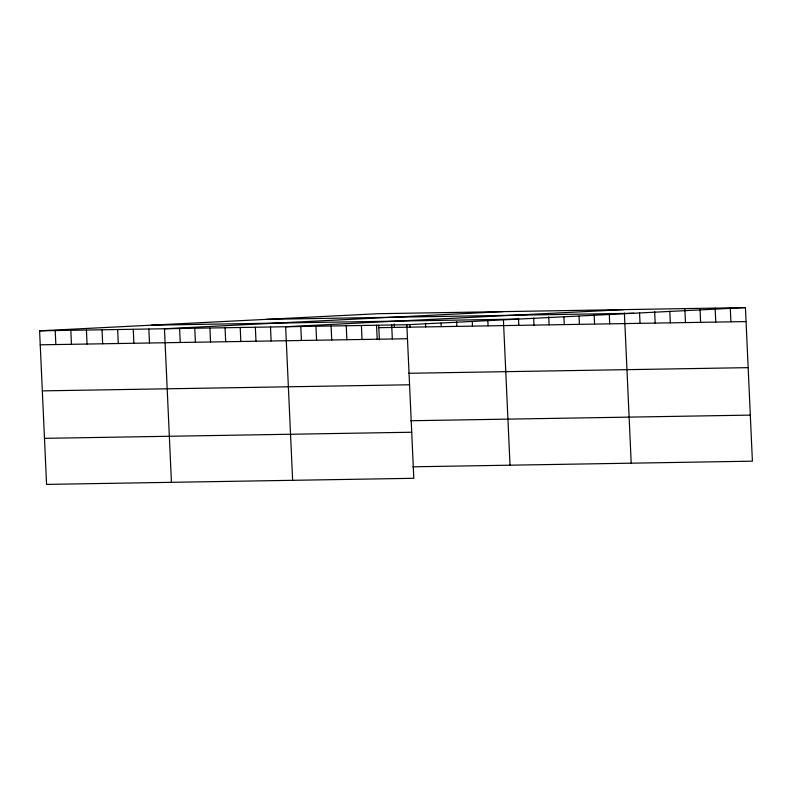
<?xml version="1.0" encoding="UTF-8"?>
<svg xmlns="http://www.w3.org/2000/svg" width="792" height="792" viewBox="0 0 792 792"><rect width="100%" height="100%" fill="white"/><g stroke="black" fill="none" stroke-linecap="round" stroke-linejoin="round"><path stroke-width="1.19" d="M39.6 330.828L406.84 324.73L413.81 478.299L46.57 484.397L39.6 330.828L378.19 313.701L745.43 307.603L752.4 461.172L412.771 466.805M503.049 311.622L164.459 328.759L171.438 482.328M624.235 309.613L285.645 326.75L292.624 480.318M406.84 324.73L745.43 307.603M266.458 319.354L633.689 313.256M151.331 325.175L518.572 319.077M378.823 327.68L746.064 321.582M40.234 344.817L407.474 338.719M408.533 373.289L748.153 367.646M42.322 390.882L409.563 384.783M410.682 420.74L750.311 415.107M44.481 438.342L411.721 432.234M730.274 307.85L730.917 321.829M715.126 308.098L715.76 322.087M700.029 309.523L700.613 322.334M684.832 308.603L685.466 322.591M669.794 311.187L670.319 322.839M654.638 311.434L655.172 323.087M639.55 312.86L640.025 323.344M624.393 313.107L631.214 463.181M609.305 314.523L609.721 323.849M594.149 314.78L594.574 324.096M579.061 316.196L579.427 324.344M563.904 316.444L564.28 324.601M548.757 316.691L549.133 324.849M533.659 318.117L533.986 325.106M518.513 318.364L518.829 325.354M503.415 319.78L510.018 465.191M487.813 320.037L488.08 325.868M472.26 321.463L472.468 326.126M456.647 321.72L456.865 326.383M441.094 323.146L441.253 326.641M425.492 323.403L425.65 326.898M409.929 324.829L410.038 327.165M394.267 323.928L394.436 327.423M391.693 324.987L392.327 338.966M378.715 325.354L379.378 339.798M376.537 325.235L377.18 339.224M361.39 325.492L362.023 339.471M346.243 325.74L346.876 339.718M331.096 325.997L331.729 339.976M315.949 326.245L316.582 340.223M300.802 326.492L301.435 340.481M270.498 326.997L271.131 340.976M255.351 327.254L255.984 341.233M240.204 327.502L240.837 341.481M225.057 327.749L225.69 341.738M209.91 328.007L210.543 341.986M194.763 328.254L195.396 342.243M179.606 328.512L180.249 342.49M148.856 329.017L149.49 343.005M133.244 329.274L133.878 343.263M117.642 329.541L118.275 343.52M102.029 329.799L102.663 343.777M86.427 330.056L87.061 344.035M70.815 330.313L71.448 344.292M55.212 330.571L55.846 344.56"/></g></svg>
